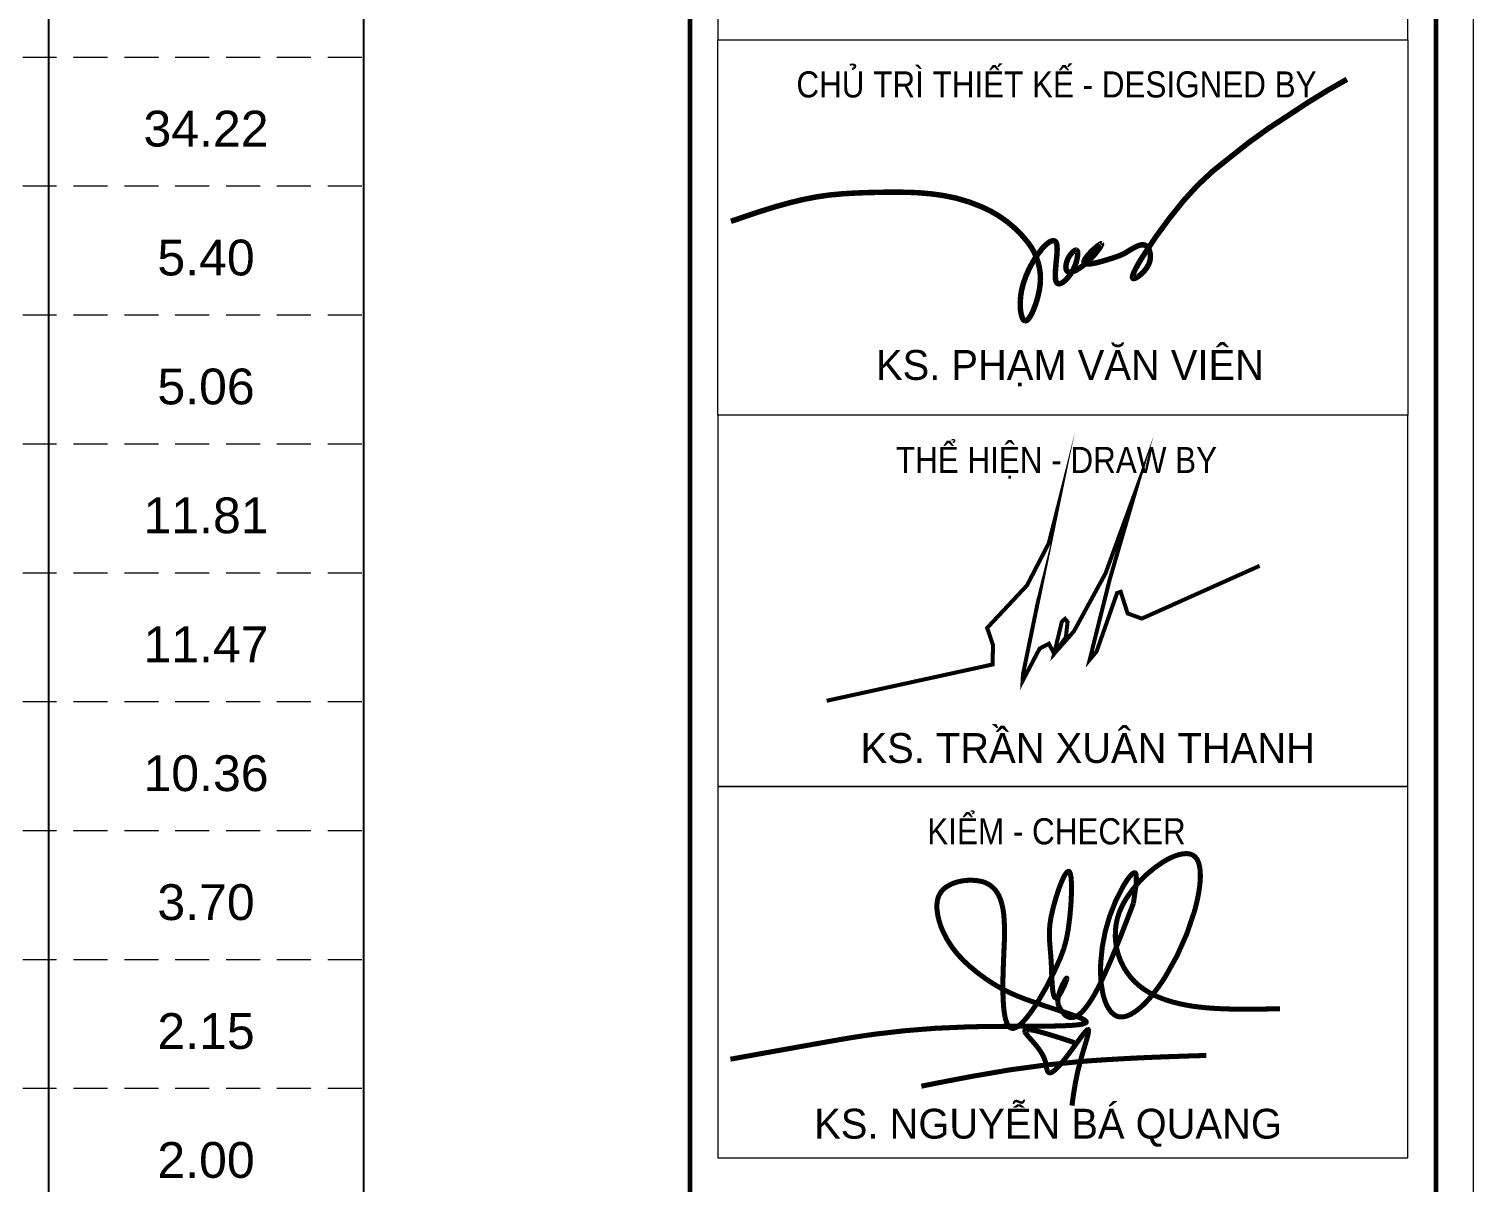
# Model space of a CAD drawing. Header units: millimetres. Extents: x 142758 to 365363, y -504867 to -449406.
# Drawn here: x 332381 to 336641, y -474855 to -471455 of the extents above; entities that cross this region are included whole.
import ezdxf
from ezdxf.enums import TextEntityAlignment as Align

# ---------------------------------------------------------------- set-up
doc = ezdxf.new("R2010")
doc.units = ezdxf.units.MM
doc.header["$LTSCALE"] = 20
doc.header["$MEASUREMENT"] = 0
doc.linetypes.add('HIDDEN', pattern=[0.375, 0.25, -0.125])
doc.layers.get('Defpoints').update_dxf_attribs({"color": 1})
doc.layers.add('Khungten_LCDI', color=7, linetype='Continuous')
for name, color, linetype, lineweight in [('LC ISO', 153, 'Continuous', 13), ('LC MANH DUT', 35, 'HIDDEN', 5), ('LC Net dam 1', 30, 'Continuous', 30), ('LC Net thay', 7, 'Continuous', 25), ('LC Text1', 3, 'Continuous', 20), ('TextThep', 7, 'Continuous', 0)]:
    doc.layers.add(name, color=color, linetype=linetype, lineweight=lineweight)
doc.styles.add('Hoa', font='micross.ttf')
doc.styles.add('Khungten', font='VHAVAN.TTF', dxfattribs={"width": 0.9, "height": 5000})
doc.styles.add('Title', font='VHBLACK.TTF', dxfattribs={"width": 0.8})
doc.styles.add('VNAVANTH', font='VHAVANB.TTF', dxfattribs={"width": 0.6})

# ---------------------------------------------------------------- blocks, each defined once
blk = doc.blocks.new('NGUYEN BA QUANG')
at = {"layer": 'LC ISO', "const_width": 54}
for points in [[(906, 1114, 0.006821), (929, 1272, 0.011774), (937, 1340, 0.026266), (938, 1394, 0.052103), (935, 1423, 0.076783), (930, 1436, 0.163971), (923, 1442, 0.170042), (914, 1442, 0.080479), (902, 1436, 0.05585), (881, 1417, 0.031056), (847, 1375, 0.025203), (791, 1286, 0.116129), (556, 476, 0.061974), (575, 166, 0.045365), (610, 47, 0.070676), (660, -41, 0.091415), (710, -86, 0.146905), (783, -104, 0.068448), (833, -95, 0.049636), (885, -72, 0.053986), (978, -6, 0.029209), (1056, 69, 0.021304), (1134, 162, 0.025491), (1250, 329, 0.068873), (1561, 1027, 0.01773), (1596, 1171, 0.037697), (1624, 1368, 0.029037), (1623, 1453, 0.04288), (1613, 1525, 0.066726), (1590, 1583, 0.100495), (1556, 1623, 0.111871), (1508, 1644, 0.054631), (1469, 1647, 0.041179), (1426, 1643, 0.04561), (1355, 1623, 0.04967), (1225, 1558, 0.109429), (829, 1164, 0.05047), (753, 1012, 0.368126), (1079, 156, 0.040655), (1223, 90, 0.031441), (1383, 42, 0.023503), (1557, 9, 0.017084), (1742, -10, 0.011936), (1936, -19, 0.009133), (2206, -21, 0.002915), (2480, -16)], [(-3416, -557, -0.001023), (-2231, -345, -0.008385), (-1869, -289, -0.026114), (-905, -212, -0.007166), (-491, -205, 0.001773), (-49, -203, 0.009736), (200, -197, 0.025773), (331, -186, 0.054465), (383, -173, 0.09183), (397, -166, 0.386262), (399, -152, 0.129793), (379, -135, 0.036801), (321, -108, 0.016128), (184, -59, -0.006736), (-183, 62, -0.023924), (-416, 154, -0.046785), (-684, 310, -0.041509), (-918, 503, -0.092678), (-1136, 813, -0.077778), (-1199, 1035, -0.070106), (-1196, 1141, -0.201572), (-1106, 1286, -0.091887), (-982, 1343, -0.118851), (-732, 1351, -0.227561), (-543, 1208, -0.055716), (-508, 1121, -0.035741), (-487, 1019, -0.022757), (-478, 904, -0.018678), (-477, 714, 0.005361), (-493, 294, 0.022501), (-487, 25, 0.024956), (-474, -85, 0.051878), (-451, -169, 0.084004), (-427, -209, 0.302699), (-372, -224, 0.091028), (-331, -204, 0.045769), (-285, -164, 0.031407), (-218, -87, 0.026473), (-114, 66, 0.038878), (124, 530, 0.063388), (207, 831, 0.030377), (243, 1236, 0.019395), (241, 1350, 0.050857), (231, 1429, 0.089259), (221, 1451, 0.446193), (202, 1454, 0.08967), (185, 1438, 0.048315), (156, 1388, 0.024568), (114, 1288, 0.037087), (24, 971, 0.06811), (7, 722, 0.007404), (19, 571, -0.009821), (27, 442, 0.013775), (38, 214, 0.023991), (46, 154, 0.068642), (58, 113, 0.168495), (71, 99, 0.190472), (82, 99, 0.135753), (102, 116, 0.042547), (133, 165, 0.037247), (185, 280, 0.083462), (192, 310, 0.752396), (189, 311, 0.077103), (170, 286, 0.067778), (106, 135, 0.079642), (97, 52, 0.07615), (107, 12, 0.090818), (168, -77, 0.162992), (233, -111, 0.134535), (287, -101, 0.046135), (315, -85, 0.0589), (372, -33, 0.033446), (431, 44, 0.020493), (492, 142, 0.018931), (584, 325, 0.012315), (712, 617, 0.006262), (906, 1114)], [(274, -380, 0.002584), (99, -322, 0.004829), (-9, -289, 0.009549), (-104, -262, 0.02019), (-180, -245, 0.020391), (-210, -242, 0.037792), (-233, -241, 0.083891), (-249, -244, 0.129866), (-256, -250, 0.170647), (-258, -257, 0.074142), (-257, -264, 0.04333), (-253, -271, 0.038982), (-240, -290, 0.018381), (-209, -327, -0.006145), (-155, -388, -0.017161), (-112, -442, -0.029179), (-72, -502, -0.056277), (-39, -577, -0.025416), (-31, -610, -0.003247), (-24, -652, 0.033316), (-18, -677, 0.055631), (-12, -689, 0.087521), (-5, -698, 0.15828), (8, -703, 0.07777), (18, -702, 0.051495), (30, -698, 0.04838), (50, -685, 0.02792), (72, -667, 0.021215), (104, -635, 0.012757), (138, -596, 0.011354), (192, -528, 0.005945), (265, -430, -0.007904), (360, -301, -0.011483), (384, -270, -0.027823), (404, -249, -0.066961), (415, -240, -0.123545), (420, -238, -0.248584), (424, -240, -0.12084), (426, -246, -0.064597), (426, -260, -0.027008), (421, -289, -0.011306), (411, -326, -0.007085), (384, -419, 0.007773), (340, -569, 0.03162), (266, -923, 0.004795), (248, -1055)], [(-1368, -847, -0.004051), (-800, -737, -0.026384), (342, -582, -0.006339), (726, -556, -0.004215), (1111, -537, -0.002629), (1689, -517)]]:
    blk.add_lwpolyline(points, format="xyb", dxfattribs=at)
blk = doc.blocks.new('lcdi fix')
at = {"layer": 'Defpoints', "lineweight": 0}
blk.add_lwpolyline([(-1200, -14850), (-1200, 14850), (40800, 14850), (40800, -14850)], close=True, dxfattribs=at)
at = {"layer": 'Khungten_LCDI', "color": 5, "lineweight": 60}
blk.add_line((36600, 14650), (36600, -14650), dxfattribs=at)
at = {"layer": 'Khungten_LCDI', "color": 5, "lineweight": 25}
blk.add_line((40600, -14650), (40600, 14650), dxfattribs=at)
at = {"layer": 'Khungten_LCDI', "color": 5, "lineweight": 60}
blk.add_lwpolyline([(0, -14650), (0, 14650), (40600, 14650), (40600, -14650)], close=True, dxfattribs=at)
at = {"layer": 'Khungten_LCDI', "color": 9, "lineweight": 15}
for points in [[(36750, -1521.9), (40450, -1521.9), (40450, 446.3), (36750, 446.3)], [(36750, -1521.9), (40450, -1521.9), (40450, -3535.5), (36750, -3535.5)], [(36750, -1521.9), (40450, -1521.9), (40450, -3535.5), (36750, -3535.5)], [(36750, -5526.4), (40450, -5526.4), (40450, -3535.5), (36750, -3535.5)], [(36750, -7517.3), (40450, -7517.3), (40450, -5526.4), (36750, -5526.4)]]:
    blk.add_lwpolyline(points, close=True, dxfattribs=at)
at = {"layer": 'LC ISO', "const_width": 29.4}
blk.add_lwpolyline([(36819.7, -2496, -0.005589), (36989.1, -2438.9, -0.022453), (37202.6, -2379.7, -0.038343), (37420.5, -2348, -0.012299), (37598.3, -2340.7, -0.014061), (37777.6, -2340.5, -0.032435), (37955.1, -2356.9, -0.065887), (38168.6, -2420, -0.127402), (38413.9, -2611.1, -0.217203), (38473.5, -2864.9, -0.056046), (38440.9, -2973.8, -0.054981), (38418.7, -3014.6, -0.074917), (38407.7, -3026, -0.192631), (38397.5, -3029.3, -0.190426), (38388.5, -3023.5, -0.079856), (38381.1, -3009.7, -0.067464), (38372, -2963.5, -0.089823), (38386, -2835.3, -0.10427), (38490.7, -2639.7, -0.05658), (38522.4, -2610.4, -0.102761), (38542.6, -2600.5, -0.411767), (38564.8, -2612.2, -0.072182), (38568.3, -2628, -0.042063), (38567.7, -2675.3, 0.006515), (38560.1, -2760.3, 0.050846), (38560.7, -2807, 0.084642), (38565.4, -2822.4, 0.316888), (38580.1, -2830.7, 0.10557), (38595, -2825.6, 0.079173), (38621.3, -2804, 0.148897), (38678.8, -2681.5, 0.074472), (38678.9, -2660.4, 0.295229), (38672.3, -2650.6, 0.15701), (38666.2, -2651.4, 0.097298), (38649.9, -2663.5, 0.165018), (38616.5, -2732.8, 0.085117), (38617.4, -2752.2, 0.384735), (38637.5, -2768.1, 0.083003), (38654.7, -2764.8, 0.044183), (38675.2, -2755.4, 0.048448), (38721.7, -2722.2, 0.055197), (38787.7, -2651.8, 0.06223), (38805.8, -2622.9, 0.356145), (38806.3, -2616.8, 0.296448), (38800, -2618.1, 0.057996), (38762.4, -2647.9, 0.048541), (38723, -2692, 0.086608), (38713.9, -2709.9, 0.314867), (38716.8, -2720.7, 0.149234), (38730.8, -2724.6, 0.047589), (38752.9, -2723.2, 0.030742), (38810.2, -2709.9, 0.010919), (38887.9, -2685.8, 0.058476), (38947, -2657.8, -0.021304), (38991.3, -2632.3, -0.046344), (39012.9, -2623.8, -0.096698), (39032.5, -2621.8, -0.153723), (39048.9, -2629.1, -0.103714), (39061.2, -2645.9, -0.235546), (39056.8, -2732.7, -0.124446), (39000, -2794.2, -0.115248), (38981.2, -2802.6, -0.439421), (38973.6, -2797.7, -0.101123), (38974.3, -2787.8, -0.053735), (38987.4, -2755.2, -0.025453), (39028.9, -2683.3, -0.033469), (39248, -2384.2, -0.059013), (39490.8, -2157.2, -0.0344), (39817.5, -1922.3, -0.023249), (40123.3, -1734.4)], format="xyb", dxfattribs=at)
at = {"layer": 'LC ISO', "const_width": 21.6}
blk.add_lwpolyline([(37332.9, -5066.5), (38222.9, -4871.9), (38225.2, -4767.6), (38193.8, -4675.8), (38407, -4448.4), (38523.8, -4222.7), (38558.7, -4085.6), (38386, -4924.2), (38384, -4959.8), (38424.1, -4883.6), (38475.4, -4786.4), (38525, -4760.5), (38553, -4814.3), (38615.8, -4726.1), (38625.2, -4643.2), (38611.2, -4627.5), (38594.2, -4642.7), (38553, -4814.3), (38659, -4694.2), (38828.4, -4383.7), (38987.1, -3950.2), (38849.7, -4421), (38748.8, -4826.1), (38743.7, -4846.4), (38780.6, -4802.5), (38890.7, -4488.6), (38910.2, -4482.4), (38947.2, -4598.3), (39023.4, -4625.8), (39655.2, -4342.9)], dxfattribs=at)
at = {"layer": 'LC Net dam 1', "xscale": 0.4999999956119037, "yscale": 0.4999999956119037, "zscale": 0.4999999956119037}
blk.add_blockref('NGUYEN BA QUANG', (38524.8, -6709.6), dxfattribs=at)
at = {"color": 7, "style": 'Khungten', "width": 0.9}
for s, p in [('chñ tr× thiÕt kÕ - designed by', (38565.6, -1831.8)), ('chñ tr× thiÕt kÕ - designed by', (38565.6, -1831.8)), ('thÓ hiÖn - draw by', (38565.6, -3845.4)), ('kiÓm - checker', (38565.6, -5836.3))]:
    blk.add_text(s, height=140, dxfattribs=at).set_placement(p, align=Align.CENTER)
at = {"color": 7, "style": 'VNAVANTH'}
for s, p in [('ks. ph¹m v¨n viªn', (38637.9, -3345.9)), ('ks. nguyÔn b¸ quang', (38520.4, -7414.1))]:
    blk.add_text(s, height=160, dxfattribs=at).set_placement(p, align=Align.CENTER)
blk.add_text('ks. trÇn xu©n thanh', height=160, dxfattribs=at).set_placement((37514.6, -5399.7))
at = {"color": 7, "style": 'Khungten', "width": 0.8}
for tag, p in [('REVISION', (39498.8, -10746.3)), ('NGAYHT', (39546.1, -11609.4))]:
    blk.add_attdef(tag, text='', height=200, dxfattribs=at).set_placement(p, align=Align.CENTER)
at = {"layer": 'LC Text1', "style": 'Title', "width": 1.485915}
for tag, p, p2 in [('TENBANVE1', (36912.7, -8885.8), (40339.1, -8885.8)), ('TENBANVE2', (36912.7, -9562.5), (40339.1, -9562.5))]:
    blk.add_attdef(tag, text='', height=250, dxfattribs=at).set_placement(p, p2, align=Align.FIT)
at = {"layer": 'LC Text1', "style": 'Title', "width": 0.7}
blk.add_attdef('SOBANVE', text='', height=250, dxfattribs=at).set_placement((39562, -13896.2), align=Align.CENTER)

msp = doc.modelspace()

# ---------------------------------------------------------------- linework, layer by layer
at = {"layer": 'LC MANH DUT', "ltscale": 20}
for p, q in [((325913.1, -471537.5), (333368.5, -471537.5)), ((325913.1, -471917.6), (333368.5, -471917.6)), ((325913.1, -472297.8), (333368.5, -472297.8)), ((325913.1, -472677.9), (333368.5, -472677.9)), ((325913.1, -473058.1), (333368.5, -473058.1)), ((325913.1, -473438.3), (333368.5, -473438.3)), ((325913.1, -473818.4), (333368.5, -473818.4)), ((325913.1, -474198.6), (333368.5, -474198.6)), ((325913.1, -474578.7), (333368.5, -474578.7))]:
    msp.add_line(p, q, dxfattribs=at)
at = {"layer": 'LC Net thay'}
for p, q in [((333368.5, -468918.6), (333368.5, -476014.9)), ((332439.2, -469425.5), (332439.2, -474958.9))]:
    msp.add_line(p, q, dxfattribs=at)

# ---------------------------------------------------------------- block references
at = {"layer": 'LC Net thay', "xscale": 0.55, "yscale": 0.55, "zscale": 0.55}
msp.add_blockref('lcdi fix', (314201.3, -470649.3), dxfattribs=at)

# ---------------------------------------------------------------- texts
at = {"layer": 'TextThep', "style": 'Hoa'}
for s, p in [('34.22', (332903.8, -471833.1)), ('5.06', (332903.8, -472593.5)), ('11.47', (332903.8, -473353.8)), ('3.70', (332903.8, -474114.1)), ('2.15', (332903.8, -474494.3))]:
    msp.add_text(s, height=105.6, dxfattribs=at).set_placement(p, align=Align.BOTTOM_CENTER)
at = {"layer": 'TextThep', "color": 7, "style": 'Hoa'}
for s, p in [('5.40', (332903.8, -472213.3)), ('11.81', (332903.8, -472973.6)), ('10.36', (332903.8, -473733.9)), ('2.00', (332903.8, -474874.4))]:
    msp.add_text(s, height=105.6, dxfattribs=at).set_placement(p, align=Align.BOTTOM_CENTER)

doc.saveas('drawing.dxf')
